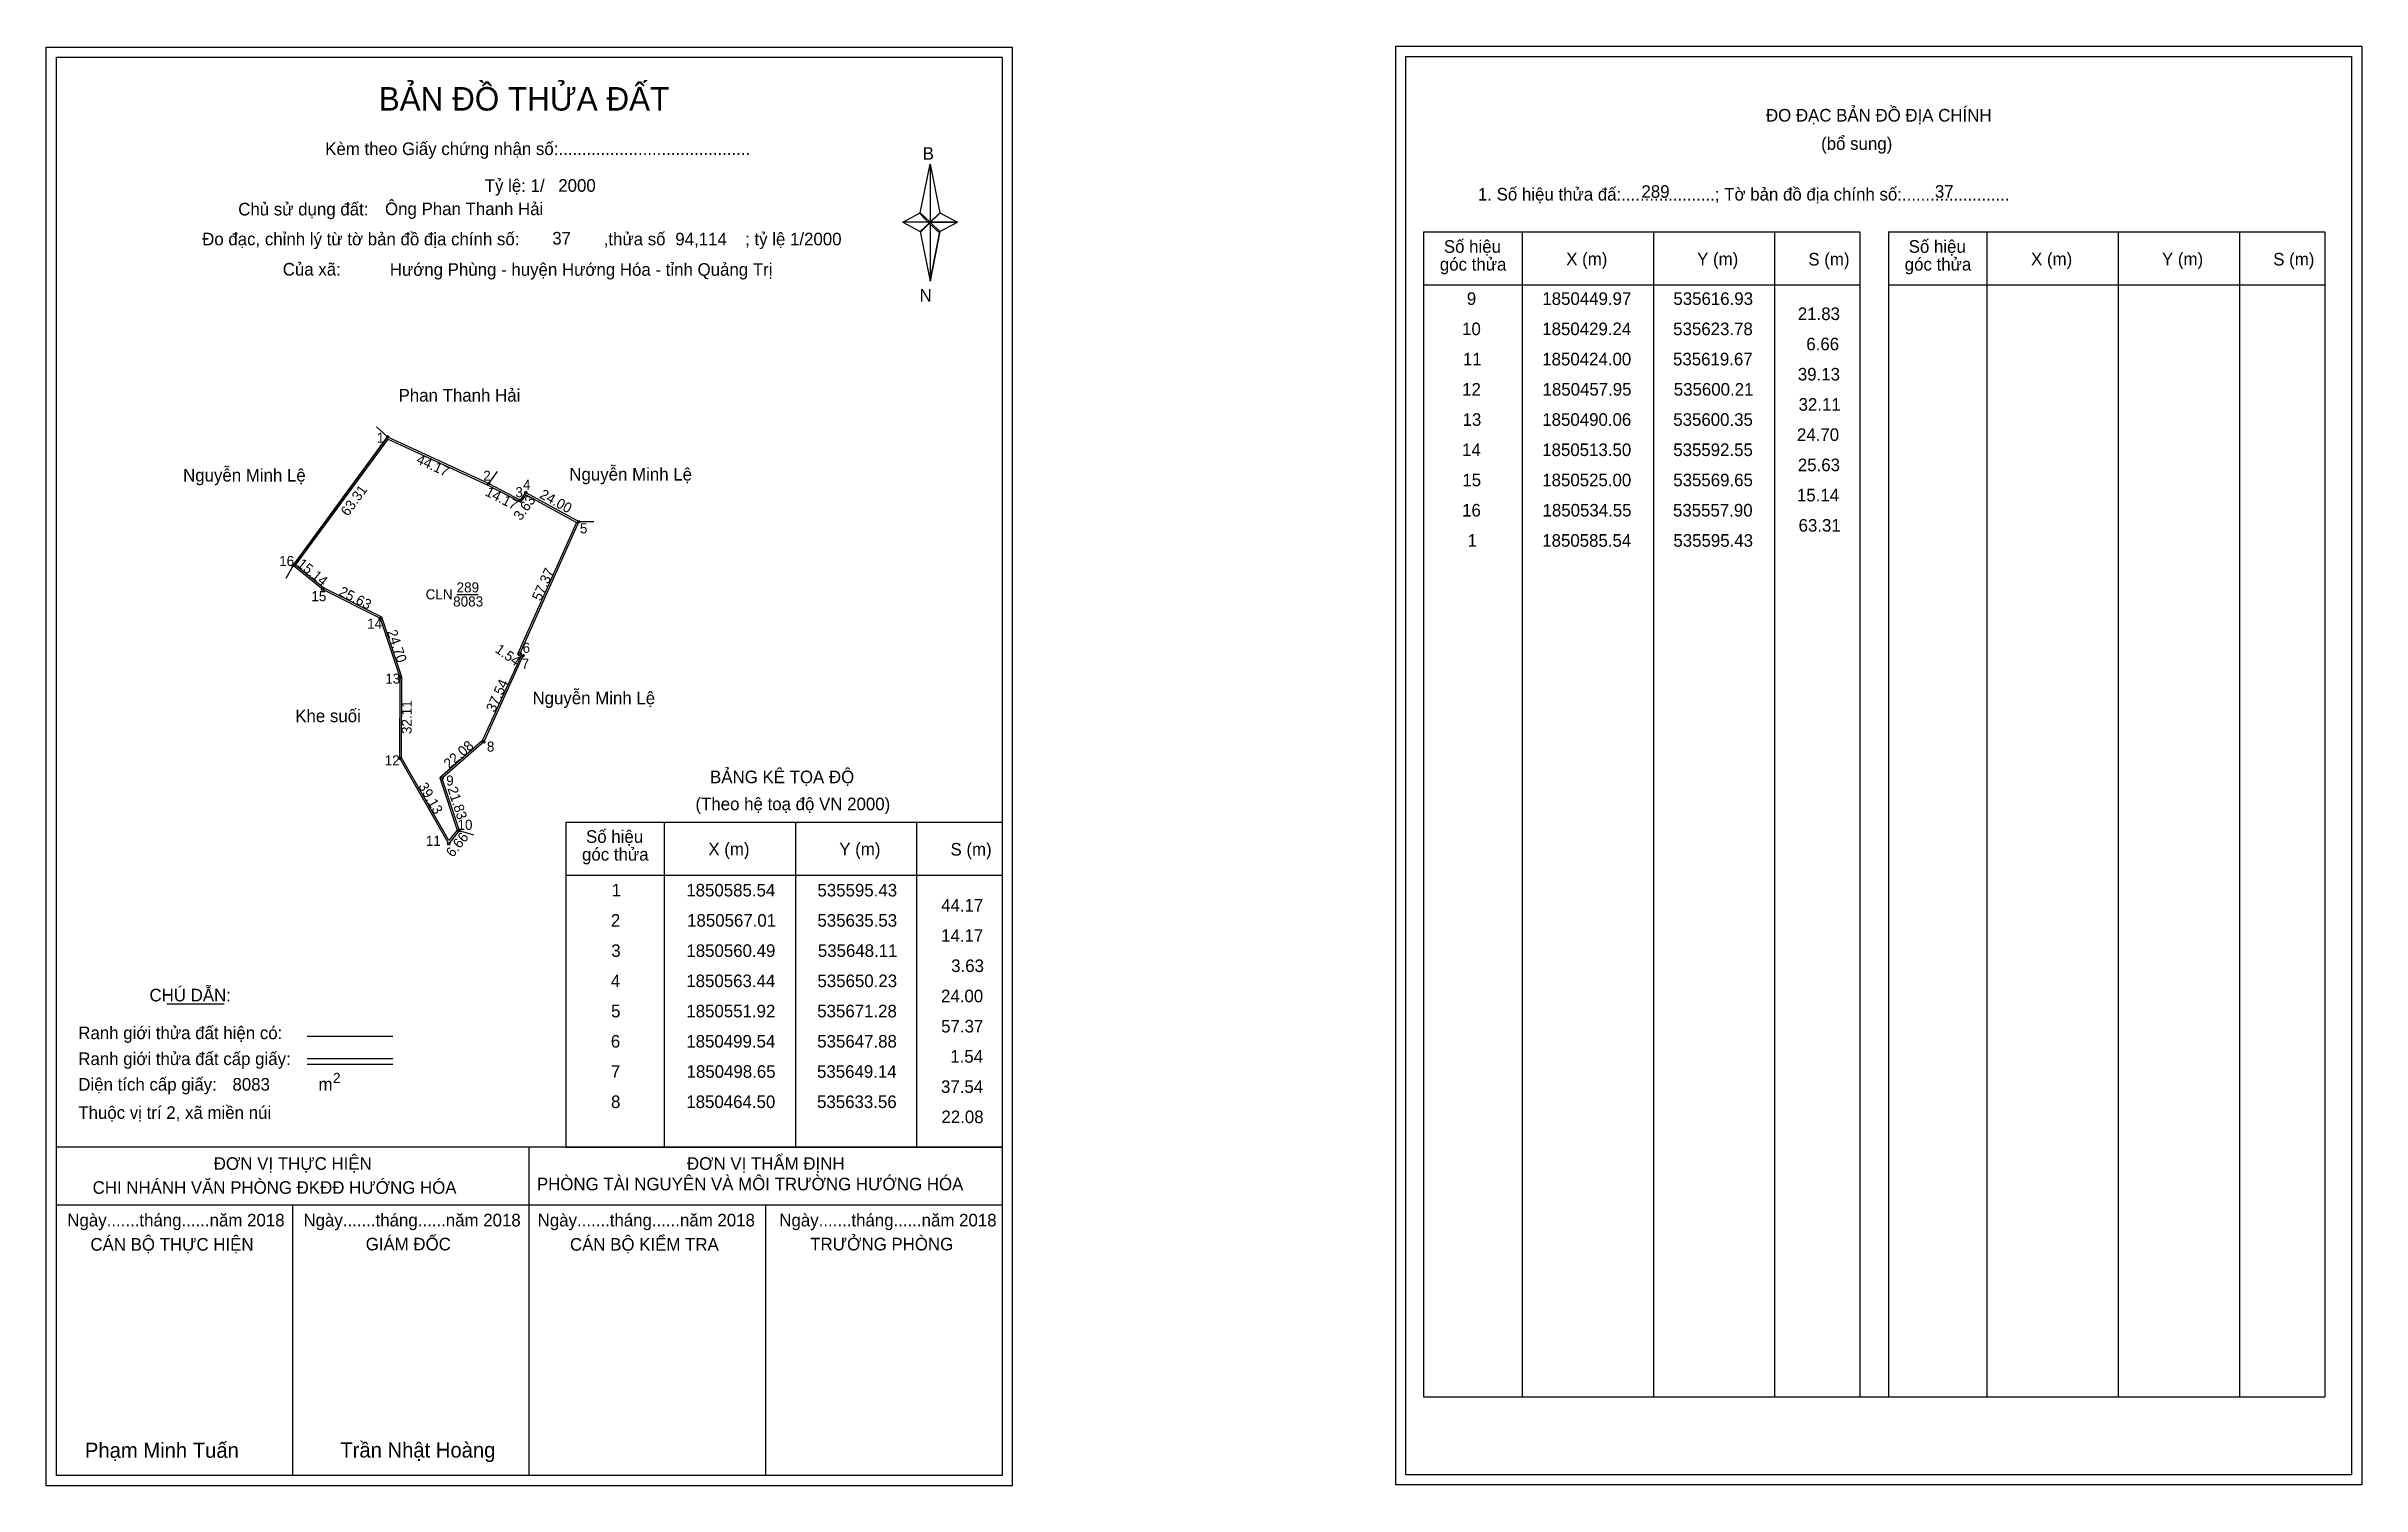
# Model space of a CAD drawing. Extents: x 535460 to 536379, y 1850169 to 1850741.
import ezdxf

# ---------------------------------------------------------------- set-up
doc = ezdxf.new("R2010")
doc.units = 0
for name, color, linetype in [('Level 1', 7, 'Continuous'), ('Level 10', 7, 'Continuous'), ('Level 11', 7, 'Continuous'), ('Level 13', 7, 'Continuous'), ('Level 27', 7, 'Continuous'), ('Level 3', 7, 'Continuous'), ('Level 36', 7, 'Continuous'), ('Level 49', 7, 'Continuous'), ('Level 53', 7, 'Continuous'), ('Level 55', 7, 'Continuous'), ('Level 6', 7, 'Continuous'), ('Level 63', 7, 'Continuous'), ('Level 9', 7, 'Continuous')]:
    doc.layers.add(name, color=color, linetype=linetype)

msp = doc.modelspace()

# ---------------------------------------------------------------- linework, layer by layer
at = {"layer": 'Level 1'}
for p, q in [((535463.95, 1850736.3), (535463.95, 1850736.3)), ((535999.56, 1850736.63), (535999.56, 1850736.63)), ((535806.79, 1850674.54), (535810.73, 1850693.82)), ((535810.73, 1850693.82), (535810.73, 1850670.77)), ((535810.73, 1850693.82), (535814.66, 1850674.54)), ((535799.9, 1850670.77), (535806.79, 1850674.54)), ((535806.79, 1850674.54), (535810.73, 1850670.77)), ((535810.43, 1850670.33), (535806.79, 1850674.1)), ((535810.73, 1850670.77), (535806.79, 1850667.09)), ((535810.43, 1850670.33), (535806.79, 1850666.65)), ((535806.79, 1850666.65), (535810.43, 1850670.33)), ((535806.79, 1850667.09), (535810.73, 1850647.37)), ((535814.37, 1850674.1), (535810.43, 1850670.33)), ((535810.43, 1850670.33), (535814.37, 1850674.1)), ((535814.37, 1850666.65), (535810.43, 1850670.33)), ((535814.66, 1850674.54), (535810.73, 1850670.77)), ((535810.73, 1850670.77), (535810.73, 1850647.37)), ((535810.73, 1850670.77), (535821.55, 1850670.77)), ((535810.73, 1850670.77), (535814.66, 1850667.09)), ((535814.66, 1850667.09), (535810.73, 1850647.37)), ((535814.66, 1850667.09), (535821.55, 1850670.77)), ((536006.63, 1850666.92), (536179.83, 1850666.92)), ((536045.81, 1850204.39), (536045.81, 1850666.92)), ((536097.95, 1850204.39), (536097.95, 1850666.92)), ((536145.9, 1850666.92), (536145.9, 1850204.39)), ((536179.83, 1850666.92), (536179.83, 1850204.39)), ((536191.14, 1850666.92), (536364.34, 1850666.92)), ((536230.32, 1850204.39), (536230.32, 1850666.92)), ((536282.47, 1850204.39), (536282.47, 1850666.92)), ((536330.41, 1850666.92), (536330.41, 1850204.39)), ((536364.34, 1850666.92), (536364.34, 1850204.39)), ((536006.63, 1850645.86), (536179.83, 1850645.86)), ((536191.14, 1850645.86), (536364.34, 1850645.86)), ((535666.13, 1850432.65), (535839.34, 1850432.65)), ((535705.31, 1850303.6), (535705.31, 1850432.65)), ((535757.46, 1850303.6), (535757.46, 1850432.65)), ((535805.4, 1850432.65), (535805.4, 1850303.6)), ((535666.13, 1850411.59), (535839.34, 1850411.59)), ((535507.78, 1850360.43), (535530.59, 1850360.43)), ((535563.51, 1850347.62), (535597.53, 1850347.62)), ((535563.51, 1850338.73), (535597.53, 1850338.73)), ((535563.51, 1850336.54), (535597.53, 1850336.54)), ((535677.6, 1850303.6), (535463.94, 1850303.6)), ((535839.34, 1850303.6), (535629.65, 1850303.6)), ((535651.64, 1850173.15), (535651.64, 1850303.6)), ((535666.13, 1850303.59), (535839.34, 1850303.59)), ((535839.34, 1850280.5), (535463.94, 1850280.5)), ((535557.79, 1850173.15), (535557.79, 1850280.5)), ((535745.49, 1850173.15), (535745.49, 1850280.5)), ((536006.63, 1850204.39), (536364.34, 1850204.39)), ((535839.34, 1850173.15), (535839.34, 1850173.15)), ((536374.96, 1850173.48), (536374.96, 1850173.48))]:
    msp.add_line(p, q, dxfattribs=at)
for points in [[(535806.79, 1850674.54), (535810.73, 1850693.82), (535810.73, 1850670.77)], [(535799.9, 1850670.77), (535806.79, 1850667.09), (535810.73, 1850670.77)], [(535810.73, 1850670.77), (535814.66, 1850674.54), (535821.55, 1850670.77)], [(535810.73, 1850670.77), (535810.73, 1850647.37), (535814.66, 1850667.09)]]:
    msp.add_lwpolyline(points, close=True, dxfattribs=at)
at = {"layer": 'Level 10'}
for p, q in [((535595.43, 1850585.54), (535557.9, 1850534.55)), ((535557.9, 1850534.55), (535595.43, 1850585.54)), ((535558.86, 1850534.67), (535595.66, 1850584.66)), ((535595.43, 1850585.54), (535635.53, 1850567.01)), ((535595.43, 1850585.54), (535635.53, 1850567.01)), ((535595.66, 1850584.66), (535635.22, 1850566.38)), ((535635.22, 1850566.38), (535648.33, 1850559.59)), ((535635.53, 1850567.01), (535648.11, 1850560.49)), ((535648.11, 1850560.49), (535650.23, 1850563.44)), ((535648.33, 1850559.59), (535650.44, 1850562.53)), ((535650.23, 1850563.44), (535671.28, 1850551.92)), ((535650.44, 1850562.53), (535670.38, 1850551.62)), ((535670.38, 1850551.62), (535647.01, 1850499.3)), ((535671.28, 1850551.92), (535647.88, 1850499.54)), ((535569.65, 1850525), (535557.9, 1850534.55)), ((535570.03, 1850525.59), (535558.86, 1850534.67)), ((535592.55, 1850513.5), (535569.65, 1850525)), ((535593.12, 1850514), (535570.03, 1850525.59)), ((535600.35, 1850490.06), (535592.55, 1850513.5)), ((535601.05, 1850490.17), (535593.12, 1850514)), ((535648.26, 1850498.41), (535632.99, 1850464.93)), ((535649.14, 1850498.65), (535633.56, 1850464.5)), ((535647.01, 1850499.3), (535648.26, 1850498.41)), ((535647.88, 1850499.54), (535649.14, 1850498.65)), ((535600.21, 1850457.95), (535600.35, 1850490.06)), ((535600.21, 1850457.95), (535600.35, 1850490.06)), ((535600.91, 1850458.13), (535601.05, 1850490.17)), ((535632.99, 1850464.93), (535616.12, 1850450.19)), ((535633.56, 1850464.5), (535616.93, 1850449.97)), ((535619.67, 1850424), (535600.21, 1850457.95)), ((535619.76, 1850425.25), (535600.91, 1850458.13)), ((535616.12, 1850450.19), (535623, 1850429.38)), ((535616.93, 1850449.97), (535623.78, 1850429.24)), ((535623.78, 1850429.24), (535619.67, 1850424)), ((535623, 1850429.38), (535619.76, 1850425.25))]:
    msp.add_line(p, q, dxfattribs=at)
at = {"layer": 'Level 11'}
for centre in [(535595.43, 1850585.54), (535595.43, 1850585.54), (535635.53, 1850567.01), (535648.11, 1850560.49), (535650.23, 1850563.44), (535671.28, 1850551.92), (535557.9, 1850534.55), (535569.65, 1850525), (535592.55, 1850513.5), (535647.88, 1850499.54), (535649.14, 1850498.65), (535600.35, 1850490.06), (535633.56, 1850464.5), (535600.21, 1850457.95), (535616.93, 1850449.97), (535623.78, 1850429.24), (535619.67, 1850424)]:
    msp.add_circle(centre, 0.5, dxfattribs=at)
at = {"layer": 'Level 27'}
for p, q in [((535595.43, 1850585.54), (535591.02, 1850589.61)), ((535635.53, 1850567.01), (535639.05, 1850571.87)), ((535671.28, 1850551.92), (535677.28, 1850551.96)), ((535557.9, 1850534.55), (535555.01, 1850529.29)), ((535623.78, 1850429.24), (535629.53, 1850427.51))]:
    msp.add_line(p, q, dxfattribs=at)
at = {"layer": 'Level 3'}
for p, q in [((536006.63, 1850666.92), (536006.63, 1850204.39)), ((536191.14, 1850666.92), (536191.14, 1850204.39)), ((535666.13, 1850432.65), (535666.13, 1850303.6))]:
    msp.add_line(p, q, dxfattribs=at)
at = {"layer": 'Level 63'}
for points in [[(535459.94, 1850740.3), (535843.34, 1850740.3), (535843.34, 1850169.15), (535459.94, 1850169.15)], [(535995.56, 1850740.63), (536378.97, 1850740.63), (536378.97, 1850169.48), (535995.56, 1850169.48)], [(535463.94, 1850736.3), (535839.34, 1850736.3), (535839.34, 1850173.15), (535463.94, 1850173.15)], [(535999.56, 1850736.63), (536374.97, 1850736.63), (536374.97, 1850173.48), (535999.56, 1850173.48)]]:
    msp.add_lwpolyline(points, close=True, dxfattribs=at)
at = {"layer": 'Level 9'}
msp.add_line((535622.84, 1850523.02), (535631.35, 1850523.02), dxfattribs=at)

# ---------------------------------------------------------------- texts
at = {"layer": 'Level 1'}
for s, height, p in [('BẢN ĐỒ THỬA ĐẤT', 9.3313, (535591.88, 1850715.11)), ('ĐO ĐẠC BẢN ĐỒ ĐỊA CHÍNH', 5, (536142.52, 1850710.75)), ('(bổ sung)', 5, (536164.4, 1850699.51)), ('Kèm theo Giấy chứng nhận số:.........................................', 5, (535570.64, 1850697.45)), ('B', 5, (535807.81, 1850695.57)), ('1. Số hiệu thửa đấ:....................; Tờ bản đồ địa chính số:.......................', 5, (536028.18, 1850679.39)), ('Chủ sử dụng đất:', 5, (535536.12, 1850673.47)), ('Đo đạc, chỉnh lý từ tờ bản đồ địa chính số:                  ,thửa số                 ; tỷ lệ 1/2000', 5, (535521.8, 1850661.61)), ('Số hiệu', 5, (536014.66, 1850658.65)), ('X (m)', 5, (536063.22, 1850653.7)), ('Y (m)', 5, (536115.17, 1850653.7)), ('S (m)', 5, (536159.33, 1850653.6)), ('Số hiệu', 5, (536199.17, 1850658.65)), ('X (m)', 5, (536247.73, 1850653.7)), ('Y (m)', 5, (536299.69, 1850653.7)), ('S (m)', 5, (536343.85, 1850653.6)), ('Của xã:', 5, (535553.8, 1850649.61)), ('góc thửa', 5, (536013.07, 1850651.59)), ('góc thửa', 5, (536197.59, 1850651.59)), ('N', 5, (535806.61, 1850639.23)), ('BẢNG KÊ TỌA ĐỘ', 5, (535723.4, 1850448.05)), ('(Theo hệ toạ độ VN 2000)', 5, (535717.6, 1850437.33)), ('Số hiệu', 5, (535674.17, 1850424.38)), ('góc thửa', 5, (535672.58, 1850417.32)), ('X (m)', 5, (535722.73, 1850419.43)), ('Y (m)', 5, (535774.68, 1850419.43)), ('S (m)', 5, (535818.84, 1850419.33)), ('CHÚ DẪN:', 5, (535500.9, 1850361.44)), ('Ranh giới thửa đất hiện có:', 5, (535472.64, 1850346.44)), ('Ranh giới thửa đất cấp giấy:', 5, (535472.64, 1850336.16)), ('Diện tích cấp giấy:', 5, (535472.64, 1850326)), ('m', 5, (535567.95, 1850326.04)), ('2', 4, (535573.75, 1850329.06)), ('Thuộc vị trí 2, xã miền núi', 5, (535472.64, 1850314.8)), ('ĐƠN VỊ THỰC HIỆN', 5, (535526.41, 1850294.56)), ('ĐƠN VỊ THẨM ĐỊNH', 5, (535714.22, 1850294.56)), ('CHI NHÁNH VĂN PHÒNG ĐKĐĐ HƯỚNG HÓA', 5, (535478.33, 1850285.04)), ('PHÒNG TÀI NGUYÊN VÀ MÔI TRƯỜNG HƯỚNG HÓA', 5, (535654.67, 1850286.42)), ('Ngày.......tháng......năm 2018', 5, (535468.28, 1850272.09)), ('Ngày.......tháng......năm 2018', 5, (535562.02, 1850272.09)), ('Ngày.......tháng......năm 2018', 5, (535654.97, 1850272.09)), ('Ngày.......tháng......năm 2018', 5, (535750.89, 1850272.09)), ('CÁN BỘ THỰC HIỆN', 5, (535477.44, 1850262.46)), ('GIÁM ĐỐC', 5, (535586.71, 1850262.58)), ('CÁN BỘ KIỂM TRA', 5, (535667.79, 1850262.46)), ('TRƯỞNG PHÒNG', 5, (535763.16, 1850262.58)), ('Phạm Minh Tuấn', 6, (535475.26, 1850180.23)), ('Trần Nhật Hoàng', 6, (535576.65, 1850180.33))]:
    msp.add_text(s, height=height, dxfattribs=at).set_placement(p)
at = {"layer": 'Level 11'}
msp.add_text('Tỷ lệ: 1/', height=5, dxfattribs=at).set_placement((535633.96, 1850682.83))
at = {"layer": 'Level 13'}
for s, p in [('CLN', (535610.51, 1850521.02)), ('8083', (535621.43, 1850518.22)), ('289', (535622.79, 1850523.82))]:
    msp.add_text(s, height=4, dxfattribs=at).set_placement(p)
at = {"layer": 'Level 36'}
for s, p in [('Phan Thanh Hải', (535599.77, 1850599.57)), ('Nguyễn Minh Lệ', (535514.23, 1850567.84)), ('Nguyễn Minh Lệ', (535667.55, 1850568.22)), ('Nguyễn Minh Lệ', (535652.91, 1850479.4)), ('Khe suối', (535558.76, 1850472.28))]:
    msp.add_text(s, height=5, dxfattribs=at).set_placement(p)
at = {"layer": 'Level 49'}
for s, rotation, p in [('44.17', 335.19859, (535606.48, 1850575.26)), ('63.31', 53.64594, (535579.66, 1850553.78)), ('14.17', 332.60306, (535633.83, 1850562.49)), ('3.63', 54.29731, (535648.27, 1850552.04)), ('24.00', 331.30951, (535655.4, 1850561.52)), ('15.14', 320.89696, (535559.2, 1850534.52)), ('57.37', 65.92799, (535656.19, 1850520.11)), ('25.63', 333.33496, (535575.74, 1850522.84)), ('24.70', 288.40561, (535595.14, 1850508.24)), ('1.54', 324.76456, (535637.74, 1850500.36)), ('37.54', 65.47646, (535637.91, 1850475.95)), ('32.11', 89.75019, (535604.95, 1850467.58)), ('22.08', 41.14443, (535619.84, 1850453.57)), ('39.13', 299.82116, (535607.45, 1850446.93)), ('21.83', 288.28557, (535619.11, 1850445.94)), ('6.66', 51.8911, (535621.37, 1850418.36))]:
    msp.add_text(s, height=4, rotation=rotation, dxfattribs=at).set_placement(p)
at = {"layer": 'Level 53'}
for s, p in [('9', (536023.78, 1850637.94)), ('1850449.97', (536053.75, 1850637.94)), ('535616.93', (536105.77, 1850637.94)), ('10', (536021.9, 1850625.94)), ('1850429.24', (536053.71, 1850625.94)), ('535623.78', (536105.68, 1850625.94)), ('21.83', (536155.16, 1850631.94)), ('6.66', (536158.52, 1850619.94)), ('11', (536022.22, 1850613.94)), ('1850424.00', (536053.71, 1850613.94)), ('535619.67', (536105.63, 1850613.94)), ('39.13', (536155.16, 1850607.94)), ('12', (536021.93, 1850601.94)), ('1850457.95', (536053.82, 1850601.94)), ('535600.21', (536105.92, 1850601.94)), ('13', (536022.08, 1850589.94)), ('1850490.06', (536053.72, 1850589.94)), ('535600.35', (536105.71, 1850589.94)), ('32.11', (536155.45, 1850595.94)), ('24.70', (536154.81, 1850583.94)), ('14', (536021.9, 1850577.94)), ('1850513.50', (536053.71, 1850577.94)), ('535592.55', (536105.71, 1850577.94)), ('25.63', (536155.16, 1850571.94)), ('15', (536022.01, 1850565.94)), ('1850525.00', (536053.71, 1850565.94)), ('535569.65', (536105.71, 1850565.94)), ('16', (536021.91, 1850553.94)), ('1850534.55', (536053.82, 1850553.94)), ('535557.90', (536105.6, 1850553.94)), ('15.14', (536154.8, 1850559.94)), ('1850585.54', (536053.71, 1850541.94)), ('535595.43', (536105.77, 1850541.94)), ('63.31', (536155.45, 1850547.94)), ('1', (536024.07, 1850541.94)), ('1', (535684.33, 1850403.09)), ('1850585.54', (535713.97, 1850403.09)), ('535595.43', (535766.03, 1850403.09)), ('44.17', (535815.13, 1850397.09)), ('2', (535684.03, 1850391.09)), ('1850567.01', (535714.29, 1850391.09)), ('535635.53', (535766.03, 1850391.09)), ('3', (535684.18, 1850379.09)), ('1850560.49', (535714, 1850379.09)), ('535648.11', (535766.18, 1850379.09)), ('14.17', (535815.13, 1850385.09)), ('3.63', (535819.11, 1850373.09)), ('4', (535684.01, 1850367.09)), ('1850563.44', (535713.97, 1850367.09)), ('535650.23', (535766.03, 1850367.09)), ('24.00', (535815.07, 1850361.09)), ('5', (535684.12, 1850355.09)), ('1850551.92', (535713.99, 1850355.09)), ('535671.28', (535765.94, 1850355.09)), ('57.37', (535815.13, 1850349.09)), ('6', (535684.02, 1850343.09)), ('1850499.54', (535713.97, 1850343.09)), ('535647.88', (535765.94, 1850343.09)), ('7', (535684.04, 1850331.09)), ('1850498.65', (535714.08, 1850331.09)), ('535649.14', (535765.85, 1850331.09)), ('1.54', (535818.75, 1850337.09)), ('37.54', (535815.06, 1850325.09)), ('8', (535684.09, 1850319.09)), ('1850464.50', (535713.97, 1850319.09)), ('535633.56', (535765.87, 1850319.09)), ('22.08', (535815.23, 1850313.09))]:
    msp.add_text(s, height=5, dxfattribs=at).set_placement(p)
at = {"layer": 'Level 55'}
for s, height, p in [('1', 0.4, (535595.32, 1850585.54)), ('0', 0.11, (535595.39, 1850585.43)), ('0', 0.11, (535595.39, 1850585.43)), ('2', 0.4, (535635.39, 1850567.01)), ('0', 0.11, (535635.49, 1850566.9)), ('0', 0.11, (535635.49, 1850566.9)), ('0', 0.11, (535635.49, 1850566.9)), ('3', 0.4, (535647.99, 1850560.49)), ('0', 0.11, (535648.07, 1850560.38)), ('0', 0.11, (535648.07, 1850560.38)), ('4', 0.4, (535650.09, 1850563.44)), ('0', 0.11, (535650.19, 1850563.33)), ('0', 0.11, (535650.19, 1850563.33)), ('5', 0.4, (535671.15, 1850551.92)), ('290', 0.11, (535671.16, 1850551.81)), ('290', 0.11, (535671.16, 1850551.81)), ('0', 0.11, (535671.24, 1850551.81)), ('0', 0.11, (535671.24, 1850551.81)), ('16', 0.4, (535557.62, 1850534.55)), ('0', 0.11, (535557.86, 1850534.44)), ('15', 0.4, (535569.37, 1850525)), ('14', 0.4, (535592.26, 1850513.5)), ('6', 0.4, (535647.74, 1850499.54)), ('290', 0.11, (535647.76, 1850499.43)), ('290', 0.11, (535647.76, 1850499.43)), ('7', 0.4, (535649.01, 1850498.65)), ('290', 0.11, (535649.02, 1850498.54)), ('290', 0.11, (535649.02, 1850498.54)), ('13', 0.4, (535600.08, 1850490.06)), ('8', 0.4, (535633.43, 1850464.5)), ('290', 0.11, (535633.44, 1850464.39)), ('290', 0.11, (535633.44, 1850464.39)), ('12', 0.4, (535599.93, 1850457.95)), ('9', 0.4, (535616.79, 1850449.97)), ('290', 0.11, (535616.81, 1850449.86)), ('290', 0.11, (535616.81, 1850449.86)), ('10', 0.4, (535623.5, 1850429.24)), ('290', 0.11, (535623.66, 1850429.13)), ('290', 0.11, (535623.66, 1850429.13)), ('11', 0.4, (535619.41, 1850424))]:
    msp.add_text(s, height=height, dxfattribs=at).set_placement(p)
at = {"layer": 'Level 6'}
for s, p in [('2000', (535663.15, 1850682.87)), ('289', (536093.08, 1850680.47)), ('37', (536209.57, 1850680.51)), ('Ông Phan Thanh Hải', (535594.39, 1850673.6)), ('37', (535660.76, 1850661.93)), ('94,114', (535709.61, 1850661.59)), (' Hướng Phùng - huyện Hướng Hóa - tỉnh Quảng Trị', (535594.42, 1850649.52)), ('8083', (535533.83, 1850326.01))]:
    msp.add_text(s, height=5, dxfattribs=at).set_placement(p)
at = {"layer": 'Level 9'}
for s, p in [('1', (535591.13, 1850583.23)), ('2', (535633.37, 1850568.11)), ('3', (535646.13, 1850561.6)), ('4', (535649.15, 1850564.56)), ('5', (535671.75, 1850547.24)), ('16', (535552.36, 1850534.27)), ('15', (535565.15, 1850520.31)), ('14', (535587.28, 1850509.41)), ('6', (535648.98, 1850499.83)), ('7', (535648.6, 1850493.48)), ('13', (535594.48, 1850487.56)), ('8', (535634.82, 1850460.59)), ('12', (535594.28, 1850455.13)), ('9', (535618.67, 1850447.13)), ('10', (535623.16, 1850429.53)), ('11', (535610.58, 1850423.18))]:
    msp.add_text(s, height=4, dxfattribs=at).set_placement(p)

doc.saveas('drawing.dxf')
